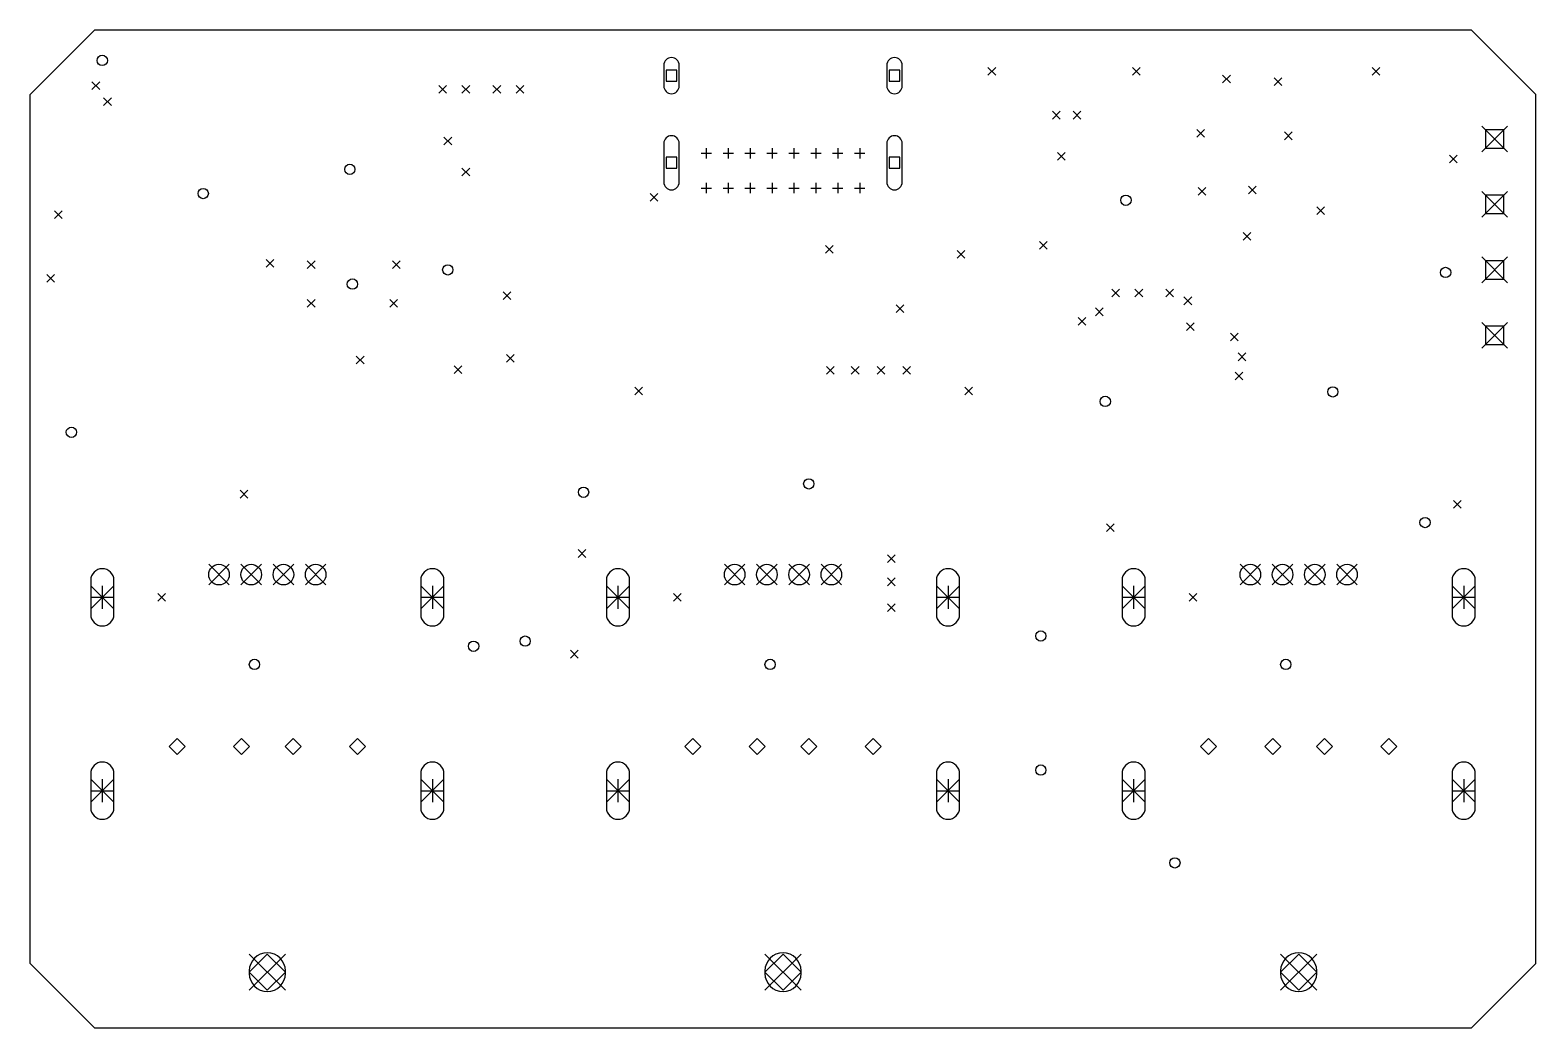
# Model space of a CAD drawing. Extents: x -1.4 to 66.4, y -67.9 to 0.
# Drawn here: x 0 to 58.4, y -38.7 to 0 of the extents above; entities that cross this region are included whole.
import ezdxf

# ---------------------------------------------------------------- set-up
doc = ezdxf.new("R2010")
doc.units = 0
doc.layers.add('BLACK', color=7, linetype='CONTINUOUS')

msp = doc.modelspace()

# ---------------------------------------------------------------- linework, layer by layer
at = {"layer": 'BLACK', "linetype": 'CONTINUOUS'}
for p, q in [((2.5, 0), (0, -2.5)), ((55.9, 0), (2.5, 0)), ((55.9, 0), (58.4, -2.5)), ((24.575, -1.365), (24.575, -2.165)), ((25.087134, -1.552866), (24.662866, -1.552866)), ((24.662866, -1.552866), (24.662866, -1.977134)), ((25.087134, -1.977134), (25.087134, -1.552866)), ((25.175, -2.165), (25.175, -1.365)), ((33.225, -1.365), (33.225, -2.165)), ((33.737134, -1.552866), (33.312866, -1.552866)), ((33.312866, -1.552866), (33.312866, -1.977134)), ((33.737134, -1.977134), (33.737134, -1.552866)), ((33.825, -2.165), (33.825, -1.365)), ((37.15, -1.45), (37.45, -1.75)), ((37.45, -1.45), (37.15, -1.75)), ((42.75, -1.45), (43.05, -1.75)), ((43.05, -1.45), (42.75, -1.75)), ((46.25, -1.75), (46.55, -2.05)), ((46.55, -1.75), (46.25, -2.05)), ((52.05, -1.45), (52.35, -1.75)), ((52.35, -1.45), (52.05, -1.75)), ((2.4, -2), (2.7, -2.3)), ((2.7, -2), (2.4, -2.3)), ((15.85, -2.15), (16.15, -2.45)), ((16.15, -2.15), (15.85, -2.45)), ((16.75, -2.15), (17.05, -2.45)), ((17.05, -2.15), (16.75, -2.45)), ((17.95, -2.15), (18.25, -2.45)), ((18.25, -2.15), (17.95, -2.45)), ((18.85, -2.15), (19.15, -2.45)), ((19.15, -2.15), (18.85, -2.45)), ((24.662866, -1.977134), (25.087134, -1.977134)), ((33.312866, -1.977134), (33.737134, -1.977134)), ((48.25, -1.85), (48.55, -2.15)), ((48.55, -1.85), (48.25, -2.15)), ((0, -36.2), (0, -2.5)), ((2.85, -2.625), (3.15, -2.925)), ((3.15, -2.625), (2.85, -2.925)), ((58.4, -36.2), (58.4, -2.5)), ((39.65, -3.15), (39.95, -3.45)), ((39.95, -3.15), (39.65, -3.45)), ((40.45, -3.15), (40.75, -3.45)), ((40.75, -3.15), (40.45, -3.45)), ((45.25, -3.85), (45.55, -4.15)), ((45.55, -3.85), (45.25, -4.15)), ((48.65, -3.95), (48.95, -4.25)), ((48.95, -3.95), (48.65, -4.25)), ((56.3, -3.72), (57.3, -4.72)), ((57.3, -3.72), (56.3, -4.72)), ((57.153557, -3.866443), (56.446443, -3.866443)), ((56.446443, -3.866443), (56.446443, -4.573557)), ((57.153557, -4.573557), (57.153557, -3.866443)), ((16.05, -4.15), (16.35, -4.45)), ((16.35, -4.15), (16.05, -4.45)), ((24.575, -4.395), (24.575, -5.895)), ((25.175, -5.895), (25.175, -4.395)), ((26.225, -4.575), (26.225, -4.975)), ((27.075, -4.575), (27.075, -4.975)), ((27.925, -4.575), (27.925, -4.975)), ((28.775, -4.575), (28.775, -4.975)), ((29.625, -4.575), (29.625, -4.975)), ((30.475, -4.575), (30.475, -4.975)), ((31.325, -4.575), (31.325, -4.975)), ((32.175, -4.575), (32.175, -4.975)), ((33.225, -4.395), (33.225, -5.895)), ((33.825, -5.895), (33.825, -4.395)), ((56.446443, -4.573557), (57.153557, -4.573557)), ((25.087134, -4.932866), (24.662866, -4.932866)), ((24.662866, -4.932866), (24.662866, -5.357134)), ((25.087134, -5.357134), (25.087134, -4.932866)), ((26.025, -4.775), (26.425, -4.775)), ((26.875, -4.775), (27.275, -4.775)), ((27.725, -4.775), (28.125, -4.775)), ((28.575, -4.775), (28.975, -4.775)), ((29.425, -4.775), (29.825, -4.775)), ((30.275, -4.775), (30.675, -4.775)), ((31.125, -4.775), (31.525, -4.775)), ((31.975, -4.775), (32.375, -4.775)), ((33.737134, -4.932866), (33.312866, -4.932866)), ((33.312866, -4.932866), (33.312866, -5.357134)), ((33.737134, -5.357134), (33.737134, -4.932866)), ((39.85, -4.75), (40.15, -5.05)), ((40.15, -4.75), (39.85, -5.05)), ((55.05, -4.85), (55.35, -5.15)), ((55.35, -4.85), (55.05, -5.15)), ((16.75, -5.35), (17.05, -5.65)), ((17.05, -5.35), (16.75, -5.65)), ((24.662866, -5.357134), (25.087134, -5.357134)), ((33.312866, -5.357134), (33.737134, -5.357134)), ((24.048774, -6.338903), (24.348774, -6.638903)), ((24.348774, -6.338903), (24.048774, -6.638903)), ((26.025, -6.125), (26.425, -6.125)), ((26.225, -5.925), (26.225, -6.325)), ((26.875, -6.125), (27.275, -6.125)), ((27.075, -5.925), (27.075, -6.325)), ((27.725, -6.125), (28.125, -6.125)), ((27.925, -5.925), (27.925, -6.325)), ((28.575, -6.125), (28.975, -6.125)), ((28.775, -5.925), (28.775, -6.325)), ((29.425, -6.125), (29.825, -6.125)), ((29.625, -5.925), (29.625, -6.325)), ((30.275, -6.125), (30.675, -6.125)), ((30.475, -5.925), (30.475, -6.325)), ((31.125, -6.125), (31.525, -6.125)), ((31.325, -5.925), (31.325, -6.325)), ((31.975, -6.125), (32.375, -6.125)), ((32.175, -5.925), (32.175, -6.325)), ((45.3, -6.1), (45.6, -6.4)), ((45.6, -6.1), (45.3, -6.4)), ((47.25, -6.05), (47.55, -6.35)), ((47.55, -6.05), (47.25, -6.35)), ((56.3, -6.26), (57.3, -7.26)), ((57.3, -6.26), (56.3, -7.26)), ((57.153557, -6.406443), (56.446443, -6.406443)), ((56.446443, -6.406443), (56.446443, -7.113557)), ((57.153557, -7.113557), (57.153557, -6.406443)), ((0.946769, -7.00568), (1.246769, -7.30568)), ((1.246769, -7.00568), (0.946769, -7.30568)), ((49.9, -6.85), (50.2, -7.15)), ((50.2, -6.85), (49.9, -7.15)), ((56.446443, -7.113557), (57.153557, -7.113557)), ((47.05, -7.85), (47.35, -8.15)), ((47.35, -7.85), (47.05, -8.15)), ((30.85, -8.35), (31.15, -8.65)), ((31.15, -8.35), (30.85, -8.65)), ((35.95, -8.55), (36.25, -8.85)), ((36.25, -8.55), (35.95, -8.85)), ((39.15, -8.2), (39.45, -8.5)), ((39.45, -8.2), (39.15, -8.5)), ((9.15, -8.9), (9.45, -9.2)), ((9.45, -8.9), (9.15, -9.2)), ((10.75, -8.95), (11.05, -9.25)), ((11.05, -8.95), (10.75, -9.25)), ((14.05, -8.95), (14.35, -9.25)), ((14.35, -8.95), (14.05, -9.25)), ((56.3, -8.8), (57.3, -9.8)), ((57.3, -8.8), (56.3, -9.8)), ((57.153557, -8.946443), (56.446443, -8.946443)), ((56.446443, -8.946443), (56.446443, -9.653557)), ((57.153557, -9.653557), (57.153557, -8.946443)), ((0.65, -9.475), (0.95, -9.775)), ((0.95, -9.475), (0.65, -9.775)), ((56.446443, -9.653557), (57.153557, -9.653557)), ((10.75, -10.45), (11.05, -10.75)), ((11.05, -10.45), (10.75, -10.75)), ((13.95, -10.45), (14.25, -10.75)), ((14.25, -10.45), (13.95, -10.75)), ((18.35, -10.15), (18.65, -10.45)), ((18.65, -10.15), (18.35, -10.45)), ((41.95, -10.05), (42.25, -10.35)), ((42.25, -10.05), (41.95, -10.35)), ((42.85, -10.05), (43.15, -10.35)), ((43.15, -10.05), (42.85, -10.35)), ((44.05, -10.05), (44.35, -10.35)), ((44.35, -10.05), (44.05, -10.35)), ((44.75, -10.35), (45.05, -10.65)), ((45.05, -10.35), (44.75, -10.65)), ((33.592301, -10.65), (33.892301, -10.95)), ((33.892301, -10.65), (33.592301, -10.95)), ((41.323223, -10.776777), (41.623223, -11.076777)), ((41.623223, -10.776777), (41.323223, -11.076777)), ((40.65, -11.15), (40.95, -11.45)), ((40.95, -11.15), (40.65, -11.45)), ((44.85, -11.35), (45.15, -11.65)), ((45.15, -11.35), (44.85, -11.65)), ((56.3, -11.34), (57.3, -12.34)), ((57.3, -11.34), (56.3, -12.34)), ((57.153557, -11.486443), (56.446443, -11.486443)), ((56.446443, -11.486443), (56.446443, -12.193557)), ((57.153557, -12.193557), (57.153557, -11.486443)), ((46.55, -11.75), (46.85, -12.05)), ((46.85, -11.75), (46.55, -12.05)), ((56.446443, -12.193557), (57.153557, -12.193557)), ((12.65, -12.65), (12.95, -12.95)), ((12.95, -12.65), (12.65, -12.95)), ((18.47898, -12.57898), (18.77898, -12.87898)), ((18.77898, -12.57898), (18.47898, -12.87898)), ((46.854263, -12.523281), (47.154263, -12.823281)), ((47.154263, -12.523281), (46.854263, -12.823281)), ((16.45, -13.025), (16.75, -13.325)), ((16.75, -13.025), (16.45, -13.325)), ((30.882958, -13.05), (31.182958, -13.35)), ((31.182958, -13.05), (30.882958, -13.35)), ((31.85, -13.0438), (32.15, -13.3438)), ((32.15, -13.0438), (31.85, -13.3438)), ((32.85, -13.0438), (33.15, -13.3438)), ((33.15, -13.0438), (32.85, -13.3438)), ((33.85, -13.0438), (34.15, -13.3438)), ((34.15, -13.0438), (33.85, -13.3438)), ((46.736086, -13.263914), (47.036086, -13.563914)), ((47.036086, -13.263914), (46.736086, -13.563914)), ((23.45, -13.85), (23.75, -14.15)), ((23.75, -13.85), (23.45, -14.15)), ((36.25, -13.85), (36.55, -14.15)), ((36.55, -13.85), (36.25, -14.15)), ((8.15, -17.85), (8.45, -18.15)), ((8.45, -17.85), (8.15, -18.15)), ((55.2, -18.244214), (55.5, -18.544214)), ((55.5, -18.244214), (55.2, -18.544214)), ((41.75, -19.15), (42.05, -19.45)), ((42.05, -19.15), (41.75, -19.45)), ((21.25, -20.15), (21.55, -20.45)), ((21.55, -20.15), (21.25, -20.45)), ((33.25, -20.35), (33.55, -20.65)), ((33.55, -20.35), (33.25, -20.65)), ((6.925, -20.72), (7.725, -21.52)), ((7.725, -20.72), (6.925, -21.52)), ((8.175, -20.72), (8.975, -21.52)), ((8.975, -20.72), (8.175, -21.52)), ((9.425, -20.72), (10.225, -21.52)), ((10.225, -20.72), (9.425, -21.52)), ((10.675, -20.72), (11.475, -21.52)), ((11.475, -20.72), (10.675, -21.52)), ((26.925, -20.72), (27.725, -21.52)), ((27.725, -20.72), (26.925, -21.52)), ((28.175, -20.72), (28.975, -21.52)), ((28.975, -20.72), (28.175, -21.52)), ((29.425, -20.72), (30.225, -21.52)), ((30.225, -20.72), (29.425, -21.52)), ((30.675, -20.72), (31.475, -21.52)), ((31.475, -20.72), (30.675, -21.52)), ((46.925, -20.72), (47.725, -21.52)), ((47.725, -20.72), (46.925, -21.52)), ((48.175, -20.72), (48.975, -21.52)), ((48.975, -20.72), (48.175, -21.52)), ((49.425, -20.72), (50.225, -21.52)), ((50.225, -20.72), (49.425, -21.52)), ((50.675, -20.72), (51.475, -21.52)), ((51.475, -20.72), (50.675, -21.52)), ((2.35, -21.34), (2.35, -22.66)), ((2.35, -21.55), (3.25, -22.45)), ((3.25, -21.55), (2.35, -22.45)), ((2.8, -21.55), (2.8, -22.45)), ((3.25, -22.66), (3.25, -21.34)), ((15.15, -21.34), (15.15, -22.66)), ((15.15, -21.55), (16.05, -22.45)), ((16.05, -21.55), (15.15, -22.45)), ((15.6, -21.55), (15.6, -22.45)), ((16.05, -22.66), (16.05, -21.34)), ((22.35, -21.34), (22.35, -22.66)), ((22.35, -21.55), (23.25, -22.45)), ((23.25, -21.55), (22.35, -22.45)), ((22.8, -21.55), (22.8, -22.45)), ((23.25, -22.66), (23.25, -21.34)), ((33.25, -21.25), (33.55, -21.55)), ((33.55, -21.25), (33.25, -21.55)), ((35.15, -21.34), (35.15, -22.66)), ((35.15, -21.55), (36.05, -22.45)), ((36.05, -21.55), (35.15, -22.45)), ((35.6, -21.55), (35.6, -22.45)), ((36.05, -22.66), (36.05, -21.34)), ((42.35, -21.34), (42.35, -22.66)), ((42.35, -21.55), (43.25, -22.45)), ((43.25, -21.55), (42.35, -22.45)), ((42.8, -21.55), (42.8, -22.45)), ((43.25, -22.66), (43.25, -21.34)), ((55.15, -21.34), (55.15, -22.66)), ((55.15, -21.55), (56.05, -22.45)), ((56.05, -21.55), (55.15, -22.45)), ((55.6, -21.55), (55.6, -22.45)), ((56.05, -22.66), (56.05, -21.34)), ((2.35, -22), (3.25, -22)), ((4.95, -21.85), (5.25, -22.15)), ((5.25, -21.85), (4.95, -22.15)), ((15.15, -22), (16.05, -22)), ((22.35, -22), (23.25, -22)), ((24.95, -21.85), (25.25, -22.15)), ((25.25, -21.85), (24.95, -22.15)), ((35.15, -22), (36.05, -22)), ((42.35, -22), (43.25, -22)), ((44.95, -21.85), (45.25, -22.15)), ((45.25, -21.85), (44.95, -22.15)), ((55.15, -22), (56.05, -22)), ((33.25, -22.25), (33.55, -22.55)), ((33.55, -22.25), (33.25, -22.55)), ((20.955, -24.055), (21.255, -24.355)), ((21.255, -24.055), (20.955, -24.355)), ((5.7, -27.47), (5.39, -27.78)), ((5.39, -27.78), (5.7, -28.09)), ((6.01, -27.78), (5.7, -27.47)), ((5.7, -28.09), (6.01, -27.78)), ((8.2, -27.47), (7.89, -27.78)), ((7.89, -27.78), (8.2, -28.09)), ((8.51, -27.78), (8.2, -27.47)), ((8.2, -28.09), (8.51, -27.78)), ((10.2, -27.47), (9.89, -27.78)), ((9.89, -27.78), (10.2, -28.09)), ((10.51, -27.78), (10.2, -27.47)), ((10.2, -28.09), (10.51, -27.78)), ((12.7, -27.47), (12.39, -27.78)), ((12.39, -27.78), (12.7, -28.09)), ((13.01, -27.78), (12.7, -27.47)), ((12.7, -28.09), (13.01, -27.78)), ((25.7, -27.47), (25.39, -27.78)), ((25.39, -27.78), (25.7, -28.09)), ((26.01, -27.78), (25.7, -27.47)), ((25.7, -28.09), (26.01, -27.78)), ((28.2, -27.47), (27.89, -27.78)), ((27.89, -27.78), (28.2, -28.09)), ((28.51, -27.78), (28.2, -27.47)), ((28.2, -28.09), (28.51, -27.78)), ((30.2, -27.47), (29.89, -27.78)), ((29.89, -27.78), (30.2, -28.09)), ((30.51, -27.78), (30.2, -27.47)), ((30.2, -28.09), (30.51, -27.78)), ((32.7, -27.47), (32.39, -27.78)), ((32.39, -27.78), (32.7, -28.09)), ((33.01, -27.78), (32.7, -27.47)), ((32.7, -28.09), (33.01, -27.78)), ((45.7, -27.47), (45.39, -27.78)), ((45.39, -27.78), (45.7, -28.09)), ((46.01, -27.78), (45.7, -27.47)), ((45.7, -28.09), (46.01, -27.78)), ((48.2, -27.47), (47.89, -27.78)), ((47.89, -27.78), (48.2, -28.09)), ((48.51, -27.78), (48.2, -27.47)), ((48.2, -28.09), (48.51, -27.78)), ((50.2, -27.47), (49.89, -27.78)), ((49.89, -27.78), (50.2, -28.09)), ((50.51, -27.78), (50.2, -27.47)), ((50.2, -28.09), (50.51, -27.78)), ((52.7, -27.47), (52.39, -27.78)), ((52.39, -27.78), (52.7, -28.09)), ((53.01, -27.78), (52.7, -27.47)), ((52.7, -28.09), (53.01, -27.78)), ((2.35, -28.84), (2.35, -30.16)), ((2.35, -29.05), (3.25, -29.95)), ((3.25, -29.05), (2.35, -29.95)), ((2.8, -29.05), (2.8, -29.95)), ((3.25, -30.16), (3.25, -28.84)), ((15.15, -28.84), (15.15, -30.16)), ((15.15, -29.05), (16.05, -29.95)), ((16.05, -29.05), (15.15, -29.95)), ((15.6, -29.05), (15.6, -29.95)), ((16.05, -30.16), (16.05, -28.84)), ((22.35, -28.84), (22.35, -30.16)), ((22.35, -29.05), (23.25, -29.95)), ((23.25, -29.05), (22.35, -29.95)), ((22.8, -29.05), (22.8, -29.95)), ((23.25, -30.16), (23.25, -28.84)), ((35.15, -28.84), (35.15, -30.16)), ((35.15, -29.05), (36.05, -29.95)), ((36.05, -29.05), (35.15, -29.95)), ((35.6, -29.05), (35.6, -29.95)), ((36.05, -30.16), (36.05, -28.84)), ((42.35, -28.84), (42.35, -30.16)), ((42.35, -29.05), (43.25, -29.95)), ((43.25, -29.05), (42.35, -29.95)), ((42.8, -29.05), (42.8, -29.95)), ((43.25, -30.16), (43.25, -28.84)), ((55.15, -28.84), (55.15, -30.16)), ((55.15, -29.05), (56.05, -29.95)), ((56.05, -29.05), (55.15, -29.95)), ((55.6, -29.05), (55.6, -29.95)), ((56.05, -30.16), (56.05, -28.84)), ((2.35, -29.5), (3.25, -29.5)), ((15.15, -29.5), (16.05, -29.5)), ((22.35, -29.5), (23.25, -29.5)), ((35.15, -29.5), (36.05, -29.5)), ((42.35, -29.5), (43.25, -29.5)), ((55.15, -29.5), (56.05, -29.5)), ((2.5, -38.7), (0, -36.2)), ((8.5, -35.84), (9.9, -37.24)), ((9.9, -35.84), (8.5, -37.24)), ((9.2, -35.84), (8.5, -36.54)), ((9.9, -36.54), (9.2, -35.84)), ((28.5, -35.84), (29.9, -37.24)), ((29.9, -35.84), (28.5, -37.24)), ((29.2, -35.84), (28.5, -36.54)), ((29.9, -36.54), (29.2, -35.84)), ((48.5, -35.84), (49.9, -37.24)), ((49.9, -35.84), (48.5, -37.24)), ((49.2, -35.84), (48.5, -36.54)), ((49.9, -36.54), (49.2, -35.84)), ((55.9, -38.7), (58.4, -36.2)), ((8.5, -36.49), (8.5, -36.59)), ((8.5, -36.54), (9.2, -37.24)), ((9.2, -37.24), (9.9, -36.54)), ((9.9, -36.59), (9.9, -36.49)), ((28.5, -36.49), (28.5, -36.59)), ((28.5, -36.54), (29.2, -37.24)), ((29.2, -37.24), (29.9, -36.54)), ((29.9, -36.59), (29.9, -36.49)), ((48.5, -36.49), (48.5, -36.59)), ((48.5, -36.54), (49.2, -37.24)), ((49.2, -37.24), (49.9, -36.54)), ((49.9, -36.59), (49.9, -36.49)), ((2.5, -38.7), (55.9, -38.7))]:
    msp.add_line(p, q, dxfattribs=at)
at = {"layer": 'BLACK'}
for centre, radius in [((2.8, -1.175), 0.2), ((12.4, -5.4), 0.2), ((6.713319, -6.338343), 0.2), ((42.5, -6.6), 0.2), ((16.2, -9.3), 0.2), ((54.9, -9.4), 0.2), ((12.5, -9.85), 0.2), ((50.525, -14.030742), 0.2), ((41.7, -14.4), 0.2), ((1.6, -15.6), 0.2), ((30.2, -17.6), 0.2), ((21.463603, -17.925), 0.2), ((54.1, -19.1), 0.2), ((7.325, -21.12), 0.4), ((8.575, -21.12), 0.4), ((9.825, -21.12), 0.4), ((11.075, -21.12), 0.4), ((27.325, -21.12), 0.4), ((28.575, -21.12), 0.4), ((29.825, -21.12), 0.4), ((31.075, -21.12), 0.4), ((47.325, -21.12), 0.4), ((48.575, -21.12), 0.4), ((49.825, -21.12), 0.4), ((51.075, -21.12), 0.4), ((39.2, -23.5), 0.2), ((17.2, -23.9), 0.2), ((19.2, -23.7), 0.2), ((8.7, -24.6), 0.2), ((28.7, -24.6), 0.2), ((48.7, -24.6), 0.2), ((39.2, -28.7), 0.2), ((44.4, -32.3), 0.2)]:
    msp.add_circle(centre, radius, dxfattribs=at)
for centre, radius, start, end in [((24.875, -1.365), 0.3, 0, 180), ((33.525, -1.365), 0.3, 0, 180), ((24.875, -2.165), 0.3, 180, 360), ((33.525, -2.165), 0.3, 180, 360), ((24.875, -4.395), 0.3, 0, 180), ((33.525, -4.395), 0.3, 0, 180), ((24.875, -5.895), 0.3, 180, 360), ((33.525, -5.895), 0.3, 180, 360), ((2.8, -21.34), 0.45, 0, 180), ((15.6, -21.34), 0.45, 0, 180), ((22.8, -21.34), 0.45, 0, 180), ((35.6, -21.34), 0.45, 0, 180), ((42.8, -21.34), 0.45, 0, 180), ((55.6, -21.34), 0.45, 0, 180), ((2.8, -22.66), 0.45, -180, 0), ((15.6, -22.66), 0.45, -180, 0), ((22.8, -22.66), 0.45, -180, 0), ((35.6, -22.66), 0.45, -180, 0), ((42.8, -22.66), 0.45, -180, 0), ((55.6, -22.66), 0.45, -180, 0), ((2.8, -28.84), 0.45, 0, 180), ((15.6, -28.84), 0.45, 0, 180), ((22.8, -28.84), 0.45, 0, 180), ((35.6, -28.84), 0.45, 0, 180), ((42.8, -28.84), 0.45, 0, 180), ((55.6, -28.84), 0.45, 0, 180), ((2.8, -30.16), 0.45, -180, 0), ((15.6, -30.16), 0.45, -180, 0), ((22.8, -30.16), 0.45, -180, 0), ((35.6, -30.16), 0.45, -180, 0), ((42.8, -30.16), 0.45, -180, 0), ((55.6, -30.16), 0.45, -180, 0), ((9.2, -36.49), 0.7, 0, 180), ((29.2, -36.49), 0.7, 0, 180), ((49.2, -36.49), 0.7, 0, 180), ((9.2, -36.59), 0.7, -180, 0), ((29.2, -36.59), 0.7, -180, 0), ((49.2, -36.59), 0.7, -180, 0)]:
    msp.add_arc(centre, radius, start, end, dxfattribs=at)

doc.saveas('drawing.dxf')
